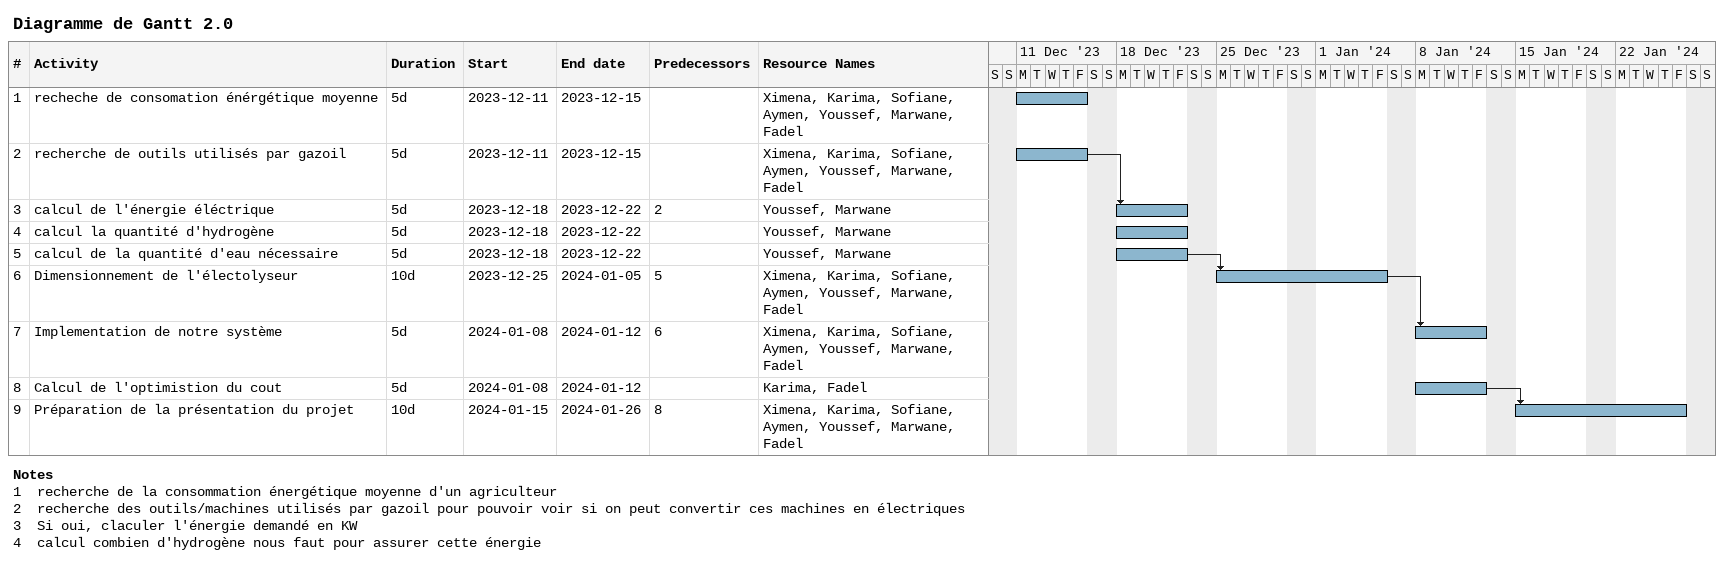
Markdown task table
Diagramme de Gantt 2.0

| ID | Task | Duration | Start | Finish | Predecessors | Resources |
|---|---|---|---|---|---|---|
| 1 | recheche de consomation énérgétique moyenne | 5d | 2023-12-11 | 2023-12-15 |  | Ximena, Karima, Sofiane, Aymen, Youssef, Marwane, Fadel |
| 2 | recherche de outils utilisés par gazoil | 5d | 2023-12-11 | 2023-12-15 |  | Ximena, Karima, Sofiane, Aymen, Youssef, Marwane, Fadel |
| 3 | calcul de l'énergie éléctrique | 5d | 2023-12-18 | 2023-12-22 | 2 | Youssef, Marwane |
| 4 | calcul la quantité d'hydrogène | 5d | 2023-12-18 | 2023-12-22 |  | Youssef, Marwane |
| 5 | calcul de la quantité d'eau nécessaire | 5d | 2023-12-18 | 2023-12-22 |  | Youssef, Marwane |
| 6 | Dimensionnement de l'électolyseur | 10d | 2023-12-25 | 2024-01-05 | 5 | Ximena, Karima, Sofiane, Aymen, Youssef, Marwane, Fadel |
| 7 | Implementation de notre système | 5d | 2024-01-08 | 2024-01-12 | 6 | Ximena, Karima, Sofiane, Aymen, Youssef, Marwane, Fadel |
| 8 | Calcul de l'optimistion du cout | 5d | 2024-01-08 | 2024-01-12 |  | Karima, Fadel |
| 9 | Préparation de la présentation du projet | 10d | 2024-01-15 | 2024-01-26 | 8 | Ximena, Karima, Sofiane, Aymen, Youssef, Marwane, Fadel |

Notes
- 1: recherche de la consommation énergétique moyenne d'un agriculteur
- 2: recherche des outils/machines utilisés par gazoil pour pouvoir voir si on peut convertir ces machines en électriques
- 3: Si oui, claculer l'énergie demandé en KW
- 4: calcul combien d'hydrogène nous faut pour assurer cette énergie
